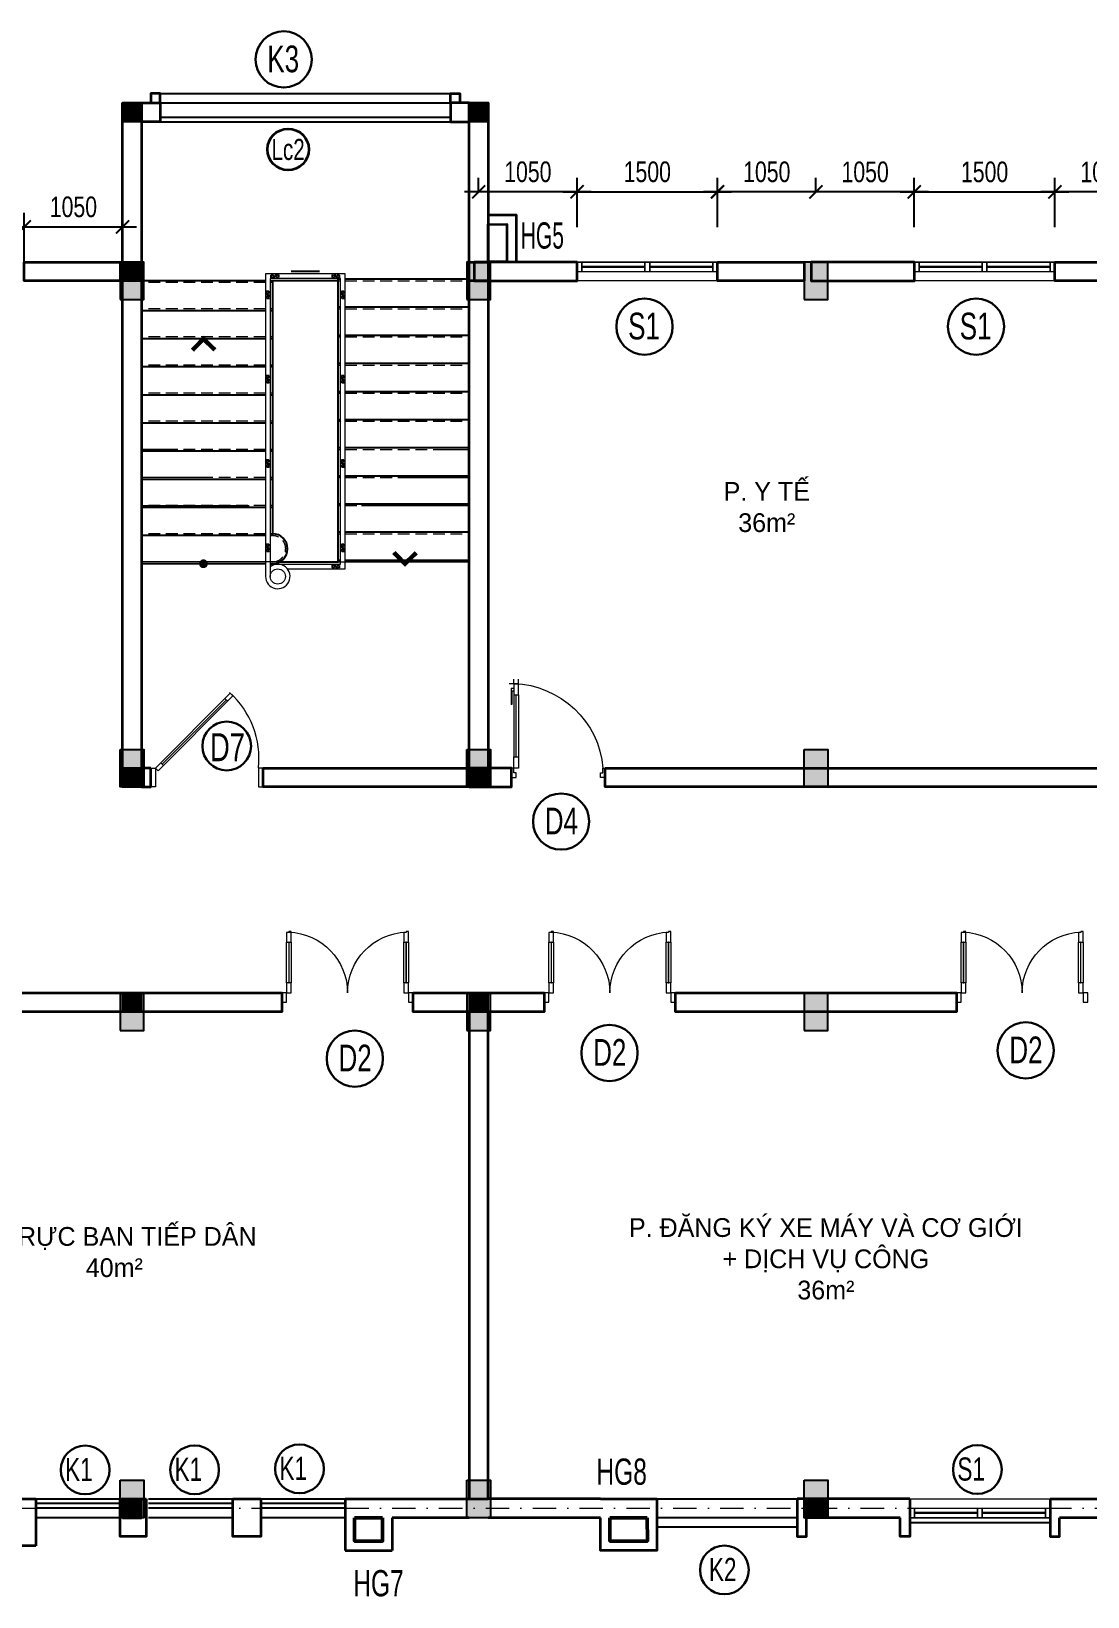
# Model space of a CAD drawing. Header units: millimetres. Extents: x 408599 to 453999, y -1491679 to -1474616.
# Drawn here: x 417250 to 428525, y -1491321 to -1474616 of the extents above; entities that cross this region are included whole.
import ezdxf
from ezdxf.enums import TextEntityAlignment as Align

# ---------------------------------------------------------------- set-up
doc = ezdxf.new("R2010")
doc.units = ezdxf.units.MM
doc.header["$MEASUREMENT"] = 0
doc.linetypes.add('DASHDOT', pattern=[1, 0.5, -0.25, 0, -0.25])
doc.linetypes.add('HIDDEN', pattern=[0.375, 0.25, -0.125])
for name, color, linetype, lineweight in [('32-CUA', 32, 'Continuous', 15), ('Chu thich-0.25', 21, 'Continuous', 35), ('CUA SO', 135, 'Continuous', 15), ('Hatch Nhat-0.15', 8, 'Continuous', 9), ('Hatch-0.1', 8, 'Continuous', 13), ('kata_dim', 7, 'Continuous', 15), ('N THAY 0.25', 140, 'Continuous', 25), ('NET THAY', 7, 'Continuous', 20), ('NETMANH', 3, 'Continuous', 13), ('S3', 2, 'Continuous', 25), ('S5', 1, 'Continuous', 35), ('Text-02', 7, 'Continuous', 25), ('Thiet-bi', 171, 'Continuous', 9), ('TRUC', 65, 'DASHDOT', 9), ('Tuong-0.5', 1, 'Continuous', 50)]:
    doc.layers.add(name, color=color, linetype=linetype, lineweight=lineweight)
for name, color, linetype in [('COT', 1, 'Continuous'), ('CUA-SO', 8, 'Continuous'), ('DIM', 7, 'Continuous'), ('GHICHU', 7, 'Continuous'), ('hat', 7, 'Continuous'), ('NET MO', 254, 'Continuous'), ('Net-02', 8, 'Continuous'), ('NET03', 2, 'Continuous'), ('TBI', 3, 'Continuous')]:
    doc.layers.add(name, color=color, linetype=linetype)
doc.styles.add('B', font='')
doc.styles.add('CHU KT (APTIMA)', font='', dxfattribs={"width": 0.7})
doc.styles.add('HELVE-Re', font='')
doc.styles.add('VNI-HELVE', font='', dxfattribs={"height": 200})
doc.styles.add('VNI-Helve-Condense', font='', dxfattribs={"width": 0.9, "height": 220})
doc.styles.get('B').set_extended_font_data('VNI-Helve-Condense')
doc.styles.get('CHU KT (APTIMA)').set_extended_font_data('VNI-Aptima')
doc.styles.get('HELVE-Re').set_extended_font_data('VNI-Helve')
doc.styles.get('VNI-HELVE').set_extended_font_data('VNI-Helve-Condense')
doc.styles.get('VNI-Helve-Condense').set_extended_font_data('VNI-Helve-Condense')
doc.dimstyles.new('Copy of D100', dxfattribs={"dimscale": 0, "dimtxt": 220, "dimasz": 140, "dimexe": 150, "dimexo": 0, "dimgap": 100, "dimtad": 1, "dimdec": 0, "dimzin": 0, "dimdsep": 46, "dimtxsty": 'VNI-Helve-Condense', "dimblk": 'ARCHTICK', "dimcen": 0.09, "dimdle": 150, "dimclrd": 35, "dimclre": 35, "dimclrt": 2, "dimadec": 0, "dimazin": 0, "dimtfac": 1, "dimtdec": 0, "dimtix": 1, "dimtmove": 2, "dimatfit": 3, "dimldrblk": 'ARCHTICK', "dimfxl": 1, "dimtolj": 1, "dimtzin": 0, "dimarcsym": 1})

# ---------------------------------------------------------------- blocks, each defined once
blk = doc.blocks.new('cot1-2')
at = {"layer": 'COT', "ltscale": 2}
blk.add_hatch(color=256, dxfattribs=at).paths.add_polyline_path([(-1, -1), (1, -1), (1, 1), (-1, 1)])
blk.add_lwpolyline([(-1, -1), (1, -1), (1, 1), (-1, 1)], close=True, dxfattribs=at)
at = {"layer": 'COT', "ltscale": 2, "flags": 128}
blk.add_lwpolyline([(-1, -1), (1, 1)], dxfattribs=at)
blk = doc.blocks.new('CD2C')
at = {"layer": '32-CUA'}
for points in [[(74180.79, -17409.98), (74180.29, -17409.98), (74180.29, -17408.98), (74180.79, -17408.98)], [(74194.29, -17409.98), (74193.79, -17409.98), (74193.79, -17408.98), (74194.29, -17408.98)], [(74181.28, -17411.06), (74180.79, -17411.06), (74180.79, -17409.98), (74181.28, -17409.98)], [(74180.79, -17411.06), (74180.79, -17415.4), (74181.28, -17415.4), (74181.28, -17411.06)], [(74181.06, -17415.4), (74181.01, -17415.4), (74181.01, -17411.06), (74181.06, -17411.06)], [(74193.3, -17409.98), (74193.79, -17409.98), (74193.79, -17411.06), (74193.3, -17411.06)], [(74193.79, -17415.4), (74193.79, -17411.06), (74193.3, -17411.06), (74193.3, -17415.4)], [(74193.52, -17411.06), (74193.57, -17411.06), (74193.57, -17415.4), (74193.52, -17415.4)], [(74181.28, -17416.53), (74181.03, -17416.53), (74181.03, -17416.43), (74180.79, -17416.43), (74180.79, -17415.4), (74181.28, -17415.4)], [(74193.79, -17416.53), (74193.55, -17416.53), (74193.55, -17416.43), (74193.3, -17416.43), (74193.3, -17415.4), (74193.79, -17415.4)]]:
    blk.add_lwpolyline(points, close=True, dxfattribs=at)
for centre, start, end in [((74180.79, -17409.98), 272.1491, 0), ((74193.79, -17409.98), 180, 267.8509)]:
    blk.add_arc(centre, 6.5, start, end, dxfattribs=at)
blk = doc.blocks.new('C1000')
at = {"layer": '32-CUA', "lineweight": 0}
for p, q in [((74112.4, -17359.21), (74111.9, -17359.21)), ((74112.12, -17359.72), (74112.12, -17361.41)), ((74112.4, -17359.72), (74112.12, -17359.72)), ((74112.4, -17359.21), (74112.4, -17358.71)), ((74112.4, -17359.21), (74112.4, -17360.41)), ((74112.9, -17359.21), (74112.4, -17359.21)), ((74112.4, -17359.72), (74112.4, -17360)), ((74112.9, -17359.21), (74112.9, -17358.71)), ((74112.9, -17360.41), (74112.9, -17359.21)), ((74112.18, -17361.41), (74112.12, -17361.41)), ((74112.18, -17360), (74112.18, -17361.41)), ((74112.4, -17360), (74112.18, -17360)), ((74112.4, -17360.18), (74112.4, -17367.01)), ((74112.4, -17360.41), (74112.9, -17360.41)), ((74112.65, -17367.01), (74112.65, -17360.41)), ((74112.9, -17360.41), (74112.9, -17367.01)), ((74112.4, -17368.21), (74112.4, -17367.01)), ((74112.4, -17367.01), (74112.9, -17367.01)), ((74112.9, -17367.01), (74112.9, -17368.21)), ((74112.15, -17368.21), (74112.15, -17369.21)), ((74112.4, -17368.21), (74112.15, -17368.21)), ((74112.15, -17369.21), (74112.65, -17369.21)), ((74112.4, -17368.71), (74112.4, -17368.21)), ((74112.9, -17368.21), (74112.4, -17368.21)), ((74112.65, -17368.71), (74112.4, -17368.71)), ((74112.65, -17369.21), (74112.65, -17368.71)), ((74121.65, -17368.71), (74121.9, -17368.71)), ((74121.65, -17369.21), (74121.65, -17368.71)), ((74122.15, -17369.21), (74121.65, -17369.21)), ((74121.9, -17368.21), (74122.15, -17368.21)), ((74121.9, -17368.71), (74121.9, -17368.21)), ((74122.15, -17368.21), (74122.15, -17369.21))]:
    blk.add_line(p, q, dxfattribs=at)
at = {"layer": '32-CUA', "lineweight": 0, "extrusion": (0, 0, -1)}
blk.add_ellipse((74113.02, -17368.07), major_axis=(-6.72, 6.36), ratio=0.918583, start_param=0.785398, end_param=2.356194, dxfattribs=at)
blk = doc.blocks.new('KH-CUA')
at = {"layer": 'Chu thich-0.25'}
blk.add_circle((0, 0), 275, dxfattribs=at)
at = {"color": 7, "style": 'CHU KT (APTIMA)'}
blk.add_attdef('D2', text='', height=230, dxfattribs=at).set_placement((0, 0), align=Align.MIDDLE_CENTER)
blk = doc.blocks.new('_ArchTick')
at = {"color": 0, "linetype": 'ByBlock', "const_width": 0.15}
blk.add_lwpolyline([(-0.5, -0.5), (0.5, 0.5)], dxfattribs=at)
blk = doc.blocks.new('*D29')
at = {"layer": 'DEFPOINTS', "color": 0, "ltscale": 200, "transparency": 16777216}
for p in [(424575, -1476329), (423075, -1476707), (424575, -1476707)]:
    blk.add_point(p, dxfattribs=at)
at = {"layer": 'kata_dim', "color": 35, "lineweight": -2, "ltscale": 200, "transparency": 16777216}
for p, q in [((423075, -1476707), (423075, -1476179)), ((424575, -1476707), (424575, -1476179)), ((422925, -1476329), (424725, -1476329))]:
    blk.add_line(p, q, dxfattribs=at)
at = {"layer": 'kata_dim', "color": 35, "lineweight": -2, "ltscale": 200, "transparency": 16777216, "xscale": 140, "yscale": 140, "zscale": 140, "rotation": 180}
blk.add_blockref('_ArchTick', (423075, -1476329), dxfattribs=at)
at = {"layer": 'kata_dim', "color": 35, "lineweight": -2, "ltscale": 200, "transparency": 16777216, "xscale": 140, "yscale": 140, "zscale": 140}
blk.add_blockref('_ArchTick', (424575, -1476329), dxfattribs=at)
at = {"layer": 'kata_dim', "color": 2, "ltscale": 200, "transparency": 16777216, "insert": (423825, -1476117), "char_height": 220, "attachment_point": 5, "style": 'VNI-Helve-Condense'}
blk.add_mtext('\\A1;1500', dxfattribs=at)
blk = doc.blocks.new('*D30')
at = {"layer": 'DEFPOINTS', "color": 0, "transparency": 16777216}
for p in [(424575, -1476329), (424575, -1476708), (425625, -1476708)]:
    blk.add_point(p, dxfattribs=at)
at = {"layer": 'GHICHU', "color": 35, "lineweight": -2, "transparency": 16777216}
for p, q in [((424575, -1476336), (424575, -1476179)), ((425625, -1476336), (425625, -1476179)), ((425775, -1476329), (424425, -1476329))]:
    blk.add_line(p, q, dxfattribs=at)
at = {"layer": 'GHICHU', "color": 35, "lineweight": -2, "transparency": 16777216, "xscale": 140, "yscale": 140, "zscale": 140, "rotation": 180}
blk.add_blockref('_ArchTick', (424575, -1476329), dxfattribs=at)
at = {"layer": 'GHICHU', "color": 35, "lineweight": -2, "transparency": 16777216, "xscale": 140, "yscale": 140, "zscale": 140}
blk.add_blockref('_ArchTick', (425625, -1476329), dxfattribs=at)
at = {"layer": 'GHICHU', "color": 2, "transparency": 16777216, "insert": (425100, -1476117), "char_height": 220, "attachment_point": 5, "style": 'VNI-Helve-Condense'}
blk.add_mtext('\\A1;1050', dxfattribs=at)
blk = doc.blocks.new('*D31')
at = {"layer": 'DEFPOINTS', "color": 0, "transparency": 16777216}
for p in [(422025, -1476329), (422025, -1476707), (423075, -1476707)]:
    blk.add_point(p, dxfattribs=at)
at = {"layer": 'GHICHU', "color": 35, "lineweight": -2, "transparency": 16777216}
for p, q in [((422025, -1476336), (422025, -1476179)), ((423075, -1476336), (423075, -1476179)), ((423225, -1476329), (421875, -1476329))]:
    blk.add_line(p, q, dxfattribs=at)
at = {"layer": 'GHICHU', "color": 35, "lineweight": -2, "transparency": 16777216, "xscale": 140, "yscale": 140, "zscale": 140, "rotation": 180}
blk.add_blockref('_ArchTick', (422025, -1476329), dxfattribs=at)
at = {"layer": 'GHICHU', "color": 35, "lineweight": -2, "transparency": 16777216, "xscale": 140, "yscale": 140, "zscale": 140}
blk.add_blockref('_ArchTick', (423075, -1476329), dxfattribs=at)
at = {"layer": 'GHICHU', "color": 2, "transparency": 16777216, "insert": (422550, -1476117), "char_height": 220, "attachment_point": 5, "style": 'VNI-Helve-Condense'}
blk.add_mtext('\\A1;1050', dxfattribs=at)
blk = doc.blocks.new('*D32')
at = {"layer": 'DEFPOINTS', "color": 0, "ltscale": 200, "transparency": 16777216}
for p in [(428175, -1476330), (426675, -1476708), (428175, -1476708)]:
    blk.add_point(p, dxfattribs=at)
at = {"layer": 'kata_dim', "color": 35, "lineweight": -2, "ltscale": 200, "transparency": 16777216}
for p, q in [((426675, -1476708), (426675, -1476180)), ((428175, -1476708), (428175, -1476180)), ((426525, -1476330), (428325, -1476330))]:
    blk.add_line(p, q, dxfattribs=at)
at = {"layer": 'kata_dim', "color": 35, "lineweight": -2, "ltscale": 200, "transparency": 16777216, "xscale": 140, "yscale": 140, "zscale": 140, "rotation": 180}
blk.add_blockref('_ArchTick', (426675, -1476330), dxfattribs=at)
at = {"layer": 'kata_dim', "color": 35, "lineweight": -2, "ltscale": 200, "transparency": 16777216, "xscale": 140, "yscale": 140, "zscale": 140}
blk.add_blockref('_ArchTick', (428175, -1476330), dxfattribs=at)
at = {"layer": 'kata_dim', "color": 2, "ltscale": 200, "transparency": 16777216, "insert": (427425, -1476118), "char_height": 220, "attachment_point": 5, "style": 'VNI-Helve-Condense'}
blk.add_mtext('\\A1;1500', dxfattribs=at)
blk = doc.blocks.new('*D33')
at = {"layer": 'DEFPOINTS', "color": 0, "transparency": 16777216}
for p in [(428175, -1476330), (428175, -1476709), (429225, -1476709)]:
    blk.add_point(p, dxfattribs=at)
at = {"layer": 'GHICHU', "color": 35, "lineweight": -2, "transparency": 16777216}
for p, q in [((428175, -1476337), (428175, -1476180)), ((429225, -1476337), (429225, -1476180)), ((429375, -1476330), (428025, -1476330))]:
    blk.add_line(p, q, dxfattribs=at)
at = {"layer": 'GHICHU', "color": 35, "lineweight": -2, "transparency": 16777216, "xscale": 140, "yscale": 140, "zscale": 140, "rotation": 180}
blk.add_blockref('_ArchTick', (428175, -1476330), dxfattribs=at)
at = {"layer": 'GHICHU', "color": 35, "lineweight": -2, "transparency": 16777216, "xscale": 140, "yscale": 140, "zscale": 140}
blk.add_blockref('_ArchTick', (429225, -1476330), dxfattribs=at)
at = {"layer": 'GHICHU', "color": 2, "transparency": 16777216, "insert": (428700, -1476118), "char_height": 220, "attachment_point": 5, "style": 'VNI-Helve-Condense'}
blk.add_mtext('\\A1;1050', dxfattribs=at)
blk = doc.blocks.new('*D34')
at = {"layer": 'DEFPOINTS', "color": 0, "transparency": 16777216}
for p in [(425625, -1476330), (425625, -1476708), (426675, -1476708)]:
    blk.add_point(p, dxfattribs=at)
at = {"layer": 'GHICHU', "color": 35, "lineweight": -2, "transparency": 16777216}
for p, q in [((425625, -1476337), (425625, -1476180)), ((426675, -1476337), (426675, -1476180)), ((426825, -1476330), (425475, -1476330))]:
    blk.add_line(p, q, dxfattribs=at)
at = {"layer": 'GHICHU', "color": 35, "lineweight": -2, "transparency": 16777216, "xscale": 140, "yscale": 140, "zscale": 140, "rotation": 180}
blk.add_blockref('_ArchTick', (425625, -1476330), dxfattribs=at)
at = {"layer": 'GHICHU', "color": 35, "lineweight": -2, "transparency": 16777216, "xscale": 140, "yscale": 140, "zscale": 140}
blk.add_blockref('_ArchTick', (426675, -1476330), dxfattribs=at)
at = {"layer": 'GHICHU', "color": 2, "transparency": 16777216, "insert": (426150, -1476118), "char_height": 220, "attachment_point": 5, "style": 'VNI-Helve-Condense'}
blk.add_mtext('\\A1;1050', dxfattribs=at)
blk = doc.blocks.new('cot')
at = {"layer": 'COT', "linetype": 'ByBlock'}
h = blk.add_hatch(color=256, dxfattribs=at)
h.dxf.hatch_style = 1
h.paths.add_polyline_path([(1677596, -854405), (1677396, -854405), (1677396, -854605), (1677596, -854605)])
blk.add_lwpolyline([(1677396, -854405), (1677596, -854405), (1677596, -854605), (1677396, -854605)], close=True, dxfattribs=at)
blk = doc.blocks.new('d3333')
for points in [[(323383, -1485547), (324182, -1484748), (324210, -1484777), (323411, -1485575)], [(323383, -1485747), (323333, -1485747), (323333, -1485547), (323383, -1485547)], [(324483, -1485747), (324533, -1485747), (324533, -1485547), (324483, -1485547)]]:
    blk.add_lwpolyline(points, close=True)
at = {"color": 8}
blk.add_lwpolyline([(324140, -1484818), (323454, -1485504)], dxfattribs=at)
for points in [[(324154, -1484833), (324125, -1484804)], [(323468, -1485518), (323440, -1485490)]]:
    blk.add_lwpolyline(points)
blk.add_arc((323544, -1485443), 944, 353.7215, 48.1059)
blk = doc.blocks.new('*D22')
at = {"layer": 'DEFPOINTS', "color": 0, "ltscale": 200, "transparency": 16777216}
for p in [(417175, -1476704), (415675, -1477081), (417175, -1477081)]:
    blk.add_point(p, dxfattribs=at)
at = {"layer": 'kata_dim', "color": 35, "lineweight": -2, "ltscale": 200, "transparency": 16777216}
for p, q in [((415675, -1477081), (415675, -1476554)), ((417175, -1477081), (417175, -1476554)), ((415525, -1476704), (417325, -1476704))]:
    blk.add_line(p, q, dxfattribs=at)
at = {"layer": 'kata_dim', "color": 35, "lineweight": -2, "ltscale": 200, "transparency": 16777216, "xscale": 140, "yscale": 140, "zscale": 140, "rotation": 180}
blk.add_blockref('_ArchTick', (415675, -1476704), dxfattribs=at)
at = {"layer": 'kata_dim', "color": 35, "lineweight": -2, "ltscale": 200, "transparency": 16777216, "xscale": 140, "yscale": 140, "zscale": 140}
blk.add_blockref('_ArchTick', (417175, -1476704), dxfattribs=at)
at = {"layer": 'kata_dim', "color": 2, "ltscale": 200, "transparency": 16777216, "insert": (416425, -1476491), "char_height": 220, "attachment_point": 5, "style": 'VNI-Helve-Condense'}
blk.add_mtext('\\A1;1500', dxfattribs=at)
blk = doc.blocks.new('*D23')
at = {"layer": 'DEFPOINTS', "color": 0, "ltscale": 200, "transparency": 16777216}
for p in [(418225, -1476704), (417175, -1477079), (418225, -1477079)]:
    blk.add_point(p, dxfattribs=at)
at = {"layer": 'kata_dim', "color": 35, "lineweight": -2, "ltscale": 200, "transparency": 16777216}
for p, q in [((417175, -1477079), (417175, -1476554)), ((418225, -1477079), (418225, -1476554)), ((417025, -1476704), (418375, -1476704))]:
    blk.add_line(p, q, dxfattribs=at)
at = {"layer": 'kata_dim', "color": 35, "lineweight": -2, "ltscale": 200, "transparency": 16777216, "xscale": 140, "yscale": 140, "zscale": 140, "rotation": 180}
blk.add_blockref('_ArchTick', (417175, -1476704), dxfattribs=at)
at = {"layer": 'kata_dim', "color": 35, "lineweight": -2, "ltscale": 200, "transparency": 16777216, "xscale": 140, "yscale": 140, "zscale": 140}
blk.add_blockref('_ArchTick', (418225, -1476704), dxfattribs=at)
at = {"layer": 'kata_dim', "color": 2, "ltscale": 200, "transparency": 16777216, "insert": (417700, -1476491), "char_height": 220, "attachment_point": 5, "style": 'VNI-Helve-Condense'}
blk.add_mtext('\\A1;1050', dxfattribs=at)
blk = doc.blocks.new('s1')
at = {"layer": 'CUA SO', "color": 30}
for p, q in [((429800, -1489688), (429125, -1489688)), ((429800, -1489698), (429125, -1489698)), ((430525, -1489688), (429850, -1489688)), ((430525, -1489698), (429850, -1489698))]:
    blk.add_line(p, q, dxfattribs=at)
at = {"layer": 'CUA SO', "color": 55}
for points in [[(429125, -1489743), (429075, -1489743), (429075, -1489643), (429125, -1489643)], [(430575, -1489643), (429075, -1489643), (429075, -1489843), (430575, -1489843)], [(429850, -1489743), (429800, -1489743), (429800, -1489643), (429850, -1489643)], [(430575, -1489743), (430525, -1489743), (430525, -1489643), (430575, -1489643)]]:
    blk.add_lwpolyline(points, close=True, dxfattribs=at)
at = {"layer": 'CUA SO', "color": 30}
for points in [[(429125, -1489643), (429800, -1489643), (429800, -1489743), (429125, -1489743)], [(429850, -1489643), (430525, -1489643), (430525, -1489743), (429850, -1489743)]]:
    blk.add_lwpolyline(points, close=True, dxfattribs=at)

msp = doc.modelspace()

# ---------------------------------------------------------------- hatches: boundary and pattern name
at = {"layer": 'hat', "ltscale": 200}
h = msp.add_hatch(color=256, dxfattribs=at)
h.dxf.hatch_style = 1
h.paths.add_polyline_path([(418425.4, -1490479.4), (418225.4, -1490479.4), (418225.4, -1490279.4), (418425.4, -1490279.4)])
h = msp.add_hatch(color=6, dxfattribs=at)
h.dxf.hatch_style = 1
h.paths.add_polyline_path([(425725.4, -1490278.3), (425525.4, -1490278.3), (425525.4, -1490478.3), (425725.4, -1490478.3)])
at = {"layer": 'Hatch Nhat-0.15'}
h = msp.add_hatch(color=256, dxfattribs=at)
h.dxf.hatch_style = 1
h.paths.add_polyline_path([(418300.4, -1477478.4), (418200.4, -1477478.4), (418200.4, -1477178.5), (418300.4, -1477178.5)])
h.paths.add_polyline_path([(418450.4, -1477478.4), (418300.4, -1477478.4), (418300.4, -1477178.5), (418450.4, -1477178.5)])
h.paths.add_polyline_path([(418450.4, -1477178.5), (418300.4, -1477178.5), (418300.4, -1477078.4), (418450.4, -1477078.4)])
h.paths.add_polyline_path([(418300.4, -1477178.5), (418200.4, -1477178.5), (418200.4, -1477078.4), (418300.4, -1477078.4)])
h = msp.add_hatch(color=256, dxfattribs=at)
h.dxf.hatch_style = 1
h.paths.add_polyline_path([(422000.4, -1477478.4), (421900.4, -1477478.4), (421900.4, -1477178.5), (422000.4, -1477178.5)])
h.paths.add_polyline_path([(422150.4, -1477478.4), (422000.4, -1477478.4), (422000.4, -1477178.5), (422150.4, -1477178.5)])
h.paths.add_polyline_path([(422150.4, -1477178.5), (422000.4, -1477178.5), (422000.4, -1477078.4), (422150.4, -1477078.4)])
h.paths.add_polyline_path([(422000.4, -1477178.5), (421900.4, -1477178.5), (421900.4, -1477078.4), (422000.4, -1477078.4)])
h = msp.add_hatch(color=256, dxfattribs=at)
h.dxf.hatch_style = 1
h.paths.add_polyline_path([(425600.4, -1477478.4), (425500.4, -1477478.4), (425500.4, -1477178.5), (425600.4, -1477178.5)])
h.paths.add_polyline_path([(425750.4, -1477478.4), (425600.4, -1477478.4), (425600.4, -1477178.5), (425750.4, -1477178.5)])
h.paths.add_polyline_path([(425750.4, -1477178.5), (425600.4, -1477178.5), (425600.4, -1477078.4), (425750.4, -1477078.4)])
h.paths.add_polyline_path([(425600.4, -1477178.5), (425500.4, -1477178.5), (425500.4, -1477078.4), (425600.4, -1477078.4)])
h = msp.add_hatch(color=256, dxfattribs=at)
h.dxf.hatch_style = 1
h.paths.add_polyline_path([(418300.4, -1482279.5), (418200.4, -1482279.5), (418200.4, -1482579.4), (418300.4, -1482579.4)])
h.paths.add_polyline_path([(418450.4, -1482279.5), (418300.4, -1482279.5), (418300.4, -1482579.4), (418450.4, -1482579.4)])
h.paths.add_polyline_path([(418450.4, -1482579.4), (418300.4, -1482579.4), (418300.4, -1482679.5), (418450.4, -1482679.5)])
h.paths.add_polyline_path([(418300.4, -1482579.4), (418200.4, -1482579.4), (418200.4, -1482679.5), (418300.4, -1482679.5)])
h = msp.add_hatch(color=256, dxfattribs=at)
h.dxf.hatch_style = 1
h.paths.add_polyline_path([(422000.4, -1482279.5), (421900.4, -1482279.5), (421900.4, -1482579.4), (422000.4, -1482579.4)])
h.paths.add_polyline_path([(422150.4, -1482279.5), (422000.4, -1482279.5), (422000.4, -1482579.4), (422150.4, -1482579.4)])
h.paths.add_polyline_path([(422150.4, -1482579.4), (422000.4, -1482579.4), (422000.4, -1482679.5), (422150.4, -1482679.5)])
h.paths.add_polyline_path([(422000.4, -1482579.4), (421900.4, -1482579.4), (421900.4, -1482679.5), (422000.4, -1482679.5)])
h = msp.add_hatch(color=256, dxfattribs=at)
h.dxf.hatch_style = 1
h.paths.add_polyline_path([(425600.4, -1482279.5), (425500.4, -1482279.5), (425500.4, -1482579.4), (425600.4, -1482579.4)])
h.paths.add_polyline_path([(425750.4, -1482279.5), (425600.4, -1482279.5), (425600.4, -1482579.4), (425750.4, -1482579.4)])
h.paths.add_polyline_path([(425750.4, -1482579.4), (425600.4, -1482579.4), (425600.4, -1482679.5), (425750.4, -1482679.5)])
h.paths.add_polyline_path([(425600.4, -1482579.4), (425500.4, -1482579.4), (425500.4, -1482679.5), (425600.4, -1482679.5)])
h = msp.add_hatch(color=256, dxfattribs=at)
h.dxf.hatch_style = 1
h.paths.add_polyline_path([(418300.4, -1485278.4), (418200.4, -1485278.4), (418200.4, -1484978.5), (418300.4, -1484978.5)])
h.paths.add_polyline_path([(418450.4, -1485278.4), (418300.4, -1485278.4), (418300.4, -1484978.5), (418450.4, -1484978.5)])
h.paths.add_polyline_path([(418450.4, -1484978.5), (418300.4, -1484978.5), (418300.4, -1484878.4), (418450.4, -1484878.4)])
h.paths.add_polyline_path([(418300.4, -1484978.5), (418200.4, -1484978.5), (418200.4, -1484878.4), (418300.4, -1484878.4)])
h = msp.add_hatch(color=256, dxfattribs=at)
h.dxf.hatch_style = 1
h.paths.add_polyline_path([(422000.4, -1485278.4), (421900.4, -1485278.4), (421900.4, -1484978.5), (422000.4, -1484978.5)])
h.paths.add_polyline_path([(422150.4, -1485278.4), (422000.4, -1485278.4), (422000.4, -1484978.5), (422150.4, -1484978.5)])
h.paths.add_polyline_path([(422150.4, -1484978.5), (422000.4, -1484978.5), (422000.4, -1484878.4), (422150.4, -1484878.4)])
h.paths.add_polyline_path([(422000.4, -1484978.5), (421900.4, -1484978.5), (421900.4, -1484878.4), (422000.4, -1484878.4)])
h = msp.add_hatch(color=256, dxfattribs=at)
h.dxf.hatch_style = 1
h.paths.add_polyline_path([(425600.4, -1485278.4), (425500.4, -1485278.4), (425500.4, -1484978.5), (425600.4, -1484978.5)])
h.paths.add_polyline_path([(425750.4, -1485278.4), (425600.4, -1485278.4), (425600.4, -1484978.5), (425750.4, -1484978.5)])
h.paths.add_polyline_path([(425750.4, -1484978.5), (425600.4, -1484978.5), (425600.4, -1484878.4), (425750.4, -1484878.4)])
h.paths.add_polyline_path([(425600.4, -1484978.5), (425500.4, -1484978.5), (425500.4, -1484878.4), (425600.4, -1484878.4)])
h = msp.add_hatch(color=256, dxfattribs=at)
h.dxf.hatch_style = 1
h.paths.add_polyline_path([(418300.4, -1490079.4), (418200.4, -1490079.4), (418200.4, -1490379.2), (418300.4, -1490379.2)])
h.paths.add_polyline_path([(418450.4, -1490079.4), (418300.4, -1490079.4), (418300.4, -1490379.2), (418450.4, -1490379.2)])
h.paths.add_polyline_path([(418450.4, -1490379.2), (418300.4, -1490379.2), (418300.4, -1490479.4), (418450.4, -1490479.4)])
h.paths.add_polyline_path([(418300.4, -1490379.2), (418200.4, -1490379.2), (418200.4, -1490479.4), (418300.4, -1490479.4)])
h = msp.add_hatch(color=256, dxfattribs=at)
h.dxf.hatch_style = 1
h.paths.add_polyline_path([(422000.4, -1490079.4), (421900.4, -1490079.4), (421900.4, -1490379.2), (422000.4, -1490379.2)])
h.paths.add_polyline_path([(422150.4, -1490079.4), (422000.4, -1490079.4), (422000.4, -1490379.2), (422150.4, -1490379.2)])
h.paths.add_polyline_path([(422150.4, -1490379.2), (422000.4, -1490379.2), (422000.4, -1490479.4), (422150.4, -1490479.4)])
h.paths.add_polyline_path([(422000.4, -1490379.2), (421900.4, -1490379.2), (421900.4, -1490479.4), (422000.4, -1490479.4)])
h = msp.add_hatch(color=256, dxfattribs=at)
h.dxf.hatch_style = 1
h.paths.add_polyline_path([(425600.4, -1490079.4), (425500.4, -1490079.4), (425500.4, -1490379.2), (425600.4, -1490379.2)])
h.paths.add_polyline_path([(425750.4, -1490079.4), (425600.4, -1490079.4), (425600.4, -1490379.2), (425750.4, -1490379.2)])
h.paths.add_polyline_path([(425750.4, -1490379.2), (425600.4, -1490379.2), (425600.4, -1490479.4), (425750.4, -1490479.4)])
h.paths.add_polyline_path([(425600.4, -1490379.2), (425500.4, -1490379.2), (425500.4, -1490479.4), (425600.4, -1490479.4)])

# ---------------------------------------------------------------- linework, layer by layer
at = {"layer": 'Chu thich-0.25'}
for points in [[(419088.3, -1477898.5, 0, 0, 0), (419088.3, -1476998.5, 0, 0, 0), (421237.9, -1476998.5, 0, 0, 0), (421237.9, -1480298.5, 46.9, 46.9, 0), (421359.3, -1480180.3, 46.9, 46.9, 0), (421237.9, -1480298.5, 46.9, 46.9, 0), (421119.9, -1480178.2, 0, 0, 0)], [(419087.8, -1480295.5, 0, 0, 0), (419088.3, -1477898.5, 46.9, 46.9, 0), (419209.7, -1478016.7, 46.9, 46.9, 0), (419088.3, -1477898.5, 46.9, 46.9, 0), (418970.3, -1478018.8, 0, 0, 0)]]:
    msp.add_lwpolyline(points, format="xyseb", dxfattribs=at)
at = {"layer": 'CUA SO', "color": 30}
for p, q in [((423125.4, -1477123.5), (423800.4, -1477123.5)), ((423125.4, -1477133.5), (423800.4, -1477133.5)), ((423850.4, -1477123.5), (424525.4, -1477123.5)), ((423850.4, -1477133.5), (424525.4, -1477133.5)), ((426725.4, -1477124.4), (427400.4, -1477124.4)), ((426725.4, -1477134.4), (427400.4, -1477134.4)), ((427450.4, -1477124.4), (428125.4, -1477124.4)), ((427450.4, -1477134.4), (428125.4, -1477134.4))]:
    msp.add_line(p, q, dxfattribs=at)
at = {"layer": 'CUA SO', "color": 55}
for points in [[(423075.4, -1477178.5), (423125.4, -1477178.5), (423125.4, -1477078.5), (423075.4, -1477078.5)], [(423075.4, -1477078.5), (424575.4, -1477078.5), (424575.4, -1477278.5), (423075.4, -1477278.5)], [(423800.4, -1477178.5), (423850.4, -1477178.5), (423850.4, -1477078.5), (423800.4, -1477078.5)], [(424525.4, -1477178.5), (424575.4, -1477178.5), (424575.4, -1477078.5), (424525.4, -1477078.5)], [(426675.4, -1477179.4), (426725.4, -1477179.4), (426725.4, -1477079.4), (426675.4, -1477079.4)], [(426675.4, -1477079.4), (428175.4, -1477079.4), (428175.4, -1477279.4), (426675.4, -1477279.4)], [(427400.4, -1477179.4), (427450.4, -1477179.4), (427450.4, -1477079.4), (427400.4, -1477079.4)], [(428125.4, -1477179.4), (428175.4, -1477179.4), (428175.4, -1477079.4), (428125.4, -1477079.4)]]:
    msp.add_lwpolyline(points, close=True, dxfattribs=at)
at = {"layer": 'CUA SO', "color": 30}
for points in [[(423800.4, -1477078.5), (423125.4, -1477078.5), (423125.4, -1477178.5), (423800.4, -1477178.5)], [(424525.4, -1477078.5), (423850.4, -1477078.5), (423850.4, -1477178.5), (424525.4, -1477178.5)], [(427400.4, -1477079.4), (426725.4, -1477079.4), (426725.4, -1477179.4), (427400.4, -1477179.4)], [(428125.4, -1477079.4), (427450.4, -1477079.4), (427450.4, -1477179.4), (428125.4, -1477179.4)]]:
    msp.add_lwpolyline(points, close=True, dxfattribs=at)
at = {"layer": 'CUA-SO', "linetype": 'ByBlock'}
msp.add_line((420325.4, -1477179.4), (420025.4, -1477179.4), dxfattribs=at)
at = {"layer": 'DIM', "const_width": 46.9, "flags": 128}
msp.add_lwpolyline([(419064.4, -1480298.5, 1), (419111.3, -1480298.5, 1)], format="xyb", close=True, dxfattribs=at)
at = {"layer": 'Hatch Nhat-0.15', "linetype": 'HIDDEN', "ltscale": 500}
for p, q in [((419750.4, -1477298.5), (418425.4, -1477298.5)), ((419825.4, -1477298.5), (419800.4, -1477298.5)), ((420525.4, -1477278.5), (420550.4, -1477278.5)), ((420600.4, -1477278.5), (421925.4, -1477278.5)), ((419750.4, -1477578.5), (418425.4, -1477578.5)), ((419825.4, -1477578.5), (419800.4, -1477578.5)), ((420525.4, -1477578.5), (420550.4, -1477578.5)), ((420600.4, -1477578.5), (421925.4, -1477578.5)), ((419750.4, -1477878.5), (418425.4, -1477878.5)), ((419825.4, -1477878.5), (419800.4, -1477878.5)), ((420525.4, -1477878.5), (420550.4, -1477878.5)), ((420600.4, -1477878.5), (421925.4, -1477878.5)), ((419750.4, -1478178.5), (418425.4, -1478178.5)), ((419825.4, -1478178.5), (419800.4, -1478178.5)), ((420525.4, -1478178.5), (420550.4, -1478178.5)), ((420600.4, -1478178.5), (421925.4, -1478178.5)), ((419750.4, -1478478.5), (418425.4, -1478478.5)), ((419825.4, -1478478.5), (419800.4, -1478478.5)), ((420525.4, -1478478.5), (420550.4, -1478478.5)), ((420600.4, -1478478.5), (421925.4, -1478478.5)), ((419750.4, -1478778.5), (418425.4, -1478778.5)), ((419825.4, -1478778.5), (419800.4, -1478778.5)), ((420525.4, -1478778.5), (420550.4, -1478778.5)), ((420600.4, -1478778.5), (421925.4, -1478778.5)), ((419750.4, -1479078.5), (418425.4, -1479078.5)), ((419825.4, -1479078.5), (419800.4, -1479078.5)), ((420525.4, -1479078.5), (420550.4, -1479078.5)), ((420600.4, -1479078.5), (421925.4, -1479078.5)), ((419750.4, -1479378.5), (418425.4, -1479378.5)), ((419825.4, -1479378.5), (419800.4, -1479378.5)), ((420525.4, -1479378.5), (420550.4, -1479378.5)), ((420600.4, -1479378.5), (421925.4, -1479378.5)), ((419750.4, -1479678.5), (418425.4, -1479678.5)), ((419825.4, -1479678.5), (419800.4, -1479678.5)), ((420525.4, -1479678.5), (420550.4, -1479678.5)), ((420600.4, -1479678.5), (421925.4, -1479678.5)), ((419750.4, -1479978.5), (418425.4, -1479978.5)), ((419825.4, -1479978.5), (419800.4, -1479978.5)), ((420525.4, -1479978.5), (420550.4, -1479978.5)), ((420600.4, -1479978.5), (421925.4, -1479978.5)), ((419750.4, -1480278.5), (418425.4, -1480278.5)), ((419825.4, -1480278.5), (419800.4, -1480278.5)), ((420525.4, -1480278.5), (420550.4, -1480278.5)), ((420600.4, -1480278.5), (421925.4, -1480278.5))]:
    msp.add_line(p, q, dxfattribs=at)
msp.add_arc((419825.4, -1480138.5), 140, 270, 90, dxfattribs=at)
at = {"layer": 'Hatch-0.1', "linetype": 'Continuous'}
for p, q in [((419890.4, -1477243.5, 1.5), (419810.4, -1477213.5, 1.5)), ((419890.4, -1477213.5), (419810.4, -1477243.5)), ((420460.4, -1477243.5, 1.5), (420540.4, -1477213.5, 1.5)), ((420460.4, -1477213.5), (420540.4, -1477243.5)), ((419760.4, -1477468.5), (419790.4, -1477388.5)), ((419790.4, -1477468.5, -1.5), (419760.4, -1477388.5, -1.5)), ((420560.4, -1477468.5), (420590.4, -1477388.5)), ((420590.4, -1477468.5, -1.5), (420560.4, -1477388.5, -1.5)), ((419760.4, -1478368.5), (419790.4, -1478288.5)), ((419790.4, -1478368.5, -1.5), (419760.4, -1478288.5, -1.5)), ((420560.4, -1478368.5), (420590.4, -1478288.5)), ((420590.4, -1478368.5, -1.5), (420560.4, -1478288.5, -1.5)), ((419760.4, -1479268.5), (419790.4, -1479188.5)), ((419790.4, -1479268.5, -1.5), (419760.4, -1479188.5, -1.5)), ((420560.4, -1479268.5), (420590.4, -1479188.5)), ((420590.4, -1479268.5, -1.5), (420560.4, -1479188.5, -1.5)), ((419760.4, -1480168.5), (419790.4, -1480088.5)), ((419790.4, -1480168.5, -1.5), (419760.4, -1480088.5, -1.5)), ((420560.4, -1480168.5), (420590.4, -1480088.5)), ((420590.4, -1480168.5, -1.5), (420560.4, -1480088.5, -1.5)), ((420460.4, -1480343.5, 1.5), (420540.4, -1480313.5, 1.5)), ((420460.4, -1480313.5), (420540.4, -1480343.5))]:
    msp.add_line(p, q, dxfattribs=at)
at = {"layer": 'N THAY 0.25', "linetype": 'Continuous'}
for p, q in [((419750.4, -1477278.5), (418425.4, -1477278.5)), ((419825.4, -1477278.5), (419800.4, -1477278.5)), ((420525.4, -1477258.5), (420550.4, -1477258.5)), ((420525.4, -1477278.5), (420525.4, -1477258.5)), ((420600.4, -1477258.5), (421925.4, -1477258.5)), ((419750.4, -1477598.5), (418425.4, -1477598.5)), ((419825.4, -1477598.5), (419800.4, -1477598.5)), ((420525.4, -1477558.5), (420550.4, -1477558.5)), ((420600.4, -1477558.5), (421925.4, -1477558.5)), ((420525.4, -1477858.5), (420550.4, -1477858.5)), ((420600.4, -1477858.5), (421925.4, -1477858.5)), ((419750.4, -1477898.5), (418425.4, -1477898.5)), ((419825.4, -1477898.5), (419800.4, -1477898.5)), ((419750.4, -1478198.5), (418425.4, -1478198.5)), ((419825.4, -1478198.5), (419800.4, -1478198.5)), ((420525.4, -1478158.5), (420550.4, -1478158.5)), ((420600.4, -1478158.5), (421925.4, -1478158.5)), ((419750.4, -1478498.5), (418425.4, -1478498.5)), ((419825.4, -1478498.5), (419800.4, -1478498.5)), ((420525.4, -1478458.5), (420550.4, -1478458.5)), ((420600.4, -1478458.5), (421925.4, -1478458.5)), ((419750.4, -1478798.5), (418425.4, -1478798.5)), ((419825.4, -1478798.5), (419800.4, -1478798.5)), ((420525.4, -1478758.5), (420550.4, -1478758.5)), ((420600.4, -1478758.5), (421925.4, -1478758.5)), ((420525.4, -1479058.5), (420550.4, -1479058.5)), ((420600.4, -1479058.5), (421925.4, -1479058.5)), ((419750.4, -1479098.5), (418425.4, -1479098.5)), ((419825.4, -1479098.5), (419800.4, -1479098.5)), ((420525.4, -1479358.5), (420550.4, -1479358.5)), ((420600.4, -1479358.5), (421925.4, -1479358.5)), ((419750.4, -1479398.5), (418425.4, -1479398.5)), ((419825.4, -1479398.5), (419800.4, -1479398.5)), ((419750.4, -1479698.5), (418425.4, -1479698.5)), ((419825.4, -1479698.5), (419800.4, -1479698.5)), ((420525.4, -1479658.5), (420550.4, -1479658.5)), ((420600.4, -1479658.5), (421925.4, -1479658.5)), ((419750.4, -1479998.5), (418425.4, -1479998.5)), ((419825.4, -1479998.5), (419800.4, -1479998.5)), ((420525.4, -1479958.5), (420550.4, -1479958.5)), ((420600.4, -1479958.5), (421925.4, -1479958.5)), ((419750.4, -1480298.5), (418425.4, -1480298.5)), ((419825.4, -1480298.5), (419800.4, -1480298.5)), ((420525.4, -1480258.5), (420550.4, -1480258.5)), ((420600.4, -1480258.5), (421925.4, -1480258.5))]:
    msp.add_line(p, q, dxfattribs=at)
msp.add_lwpolyline([(419900.3, -1480278.5), (420525.4, -1480278.5), (420525.4, -1477278.5), (419825.4, -1477278.5), (419825.4, -1479998.5)], dxfattribs=at)
msp.add_arc((419825.4, -1480138.5), 160, 270, 90, dxfattribs=at)
at = {"layer": 'NET MO', "linetype": 'HIDDEN', "ltscale": 100}
for points in [[(419890.4, -1477243.5), (419810.4, -1477243.5), (419810.4, -1477213.5), (419890.4, -1477213.5)], [(420460.4, -1477243.5), (420540.4, -1477243.5), (420540.4, -1477213.5), (420460.4, -1477213.5)], [(420460.4, -1480343.5), (420540.4, -1480343.5), (420540.4, -1480313.5), (420460.4, -1480313.5)]]:
    msp.add_lwpolyline(points, close=True, dxfattribs=at)
at = {"layer": 'NET MO', "linetype": 'HIDDEN', "ltscale": 100, "elevation": -1.5}
for points in [[(419760.4, -1477468.5), (419760.4, -1477388.5), (419790.4, -1477388.5), (419790.4, -1477468.5)], [(420560.4, -1477468.5), (420560.4, -1477388.5), (420590.4, -1477388.5), (420590.4, -1477468.5)], [(419760.4, -1478368.5), (419760.4, -1478288.5), (419790.4, -1478288.5), (419790.4, -1478368.5)], [(420560.4, -1478368.5), (420560.4, -1478288.5), (420590.4, -1478288.5), (420590.4, -1478368.5)], [(419760.4, -1479268.5), (419760.4, -1479188.5), (419790.4, -1479188.5), (419790.4, -1479268.5)], [(420560.4, -1479268.5), (420560.4, -1479188.5), (420590.4, -1479188.5), (420590.4, -1479268.5)], [(419760.4, -1480168.5), (419760.4, -1480088.5), (419790.4, -1480088.5), (419790.4, -1480168.5)], [(420560.4, -1480168.5), (420560.4, -1480088.5), (420590.4, -1480088.5), (420590.4, -1480168.5)]]:
    msp.add_lwpolyline(points, close=True, dxfattribs=at)
at = {"layer": 'NET THAY'}
for p, q in [((418729.3, -1479079.4), (418425.4, -1479079.4)), ((421621.6, -1479078.5), (421925.4, -1479078.5)), ((419153.1, -1479379.4), (418425.4, -1479379.4)), ((421197.8, -1479378.5), (421925.4, -1479378.5)), ((419577, -1479679.4), (418425.4, -1479679.4)), ((420773.9, -1479678.5), (421925.4, -1479678.5)), ((419975.4, -1480279.4), (418425.4, -1480279.4)), ((420375.4, -1480278.5), (421925.4, -1480278.5))]:
    msp.add_line(p, q, dxfattribs=at)
at = {"layer": 'NET THAY', "color": 26, "lineweight": 30}
for centre, radius in [((419944.1, -1474916.4), 299.9), ((423794.9, -1477767.4), 299.9), ((427334.1, -1477767.4), 299.9), ((419336.5, -1482243.4), 260), ((422905.3, -1483049.5), 299.9), ((423421.5, -1485518.7), 299.9), ((427863.6, -1485491.9), 299.9), ((420703.6, -1485578.9), 299.9), ((417825.3, -1489968.6), 260), ((418993.2, -1489968), 260), ((420112.7, -1489956.9), 260), ((427348.4, -1489964), 260), ((424647.8, -1491035.7), 260)]:
    msp.add_circle(centre, radius, dxfattribs=at)
at = {"layer": 'Net-02'}
for p, q in [((418625.4, -1475278.5), (421725.4, -1475278.5)), ((418625.4, -1475378.5), (418625.4, -1475278.5)), ((418625.4, -1475281.1), (421725.4, -1475281.1)), ((418625.4, -1475381.1), (418625.4, -1475281.1)), ((418625.4, -1475381.1), (421725.4, -1475381.1)), ((421725.4, -1475378.5), (421725.4, -1475278.5)), ((421725.4, -1475381.1), (421725.4, -1475281.1)), ((418625.4, -1475531.1), (421725.4, -1475531.1)), ((418625.4, -1475581.1), (421725.4, -1475581.1)), ((417300.4, -1490278.5), (418225.4, -1490278.5)), ((418225.4, -1490328.5), (417300.4, -1490328.5)), ((418225.4, -1490378.5), (417300.4, -1490378.5)), ((418225.4, -1490278.5), (418225.4, -1490378.5)), ((418500.4, -1490278.5), (419400.4, -1490278.5)), ((419400.4, -1490328.5), (418500.4, -1490328.5)), ((419400.4, -1490378.5), (418500.4, -1490378.5)), ((419400.4, -1490278.5), (419400.4, -1490378.5)), ((419600.4, -1490278.5), (420600.4, -1490278.5)), ((420600.4, -1490328.5), (419700.4, -1490328.5)), ((420600.4, -1490378.5), (419700.4, -1490378.5)), ((423925.4, -1490278.5), (423925.4, -1490378.5)), ((423925.4, -1490278.5), (425425.4, -1490278.5)), ((418225.4, -1490478.2), (417300.4, -1490478.2)), ((419400.4, -1490478.2), (418500.4, -1490478.2)), ((420600.4, -1490478.2), (419700.4, -1490478.2)), ((425425.4, -1490478.2), (423925.4, -1490478.2)), ((425425.4, -1490578.2), (423925.4, -1490578.2)), ((426625.4, -1490528.2), (428125.4, -1490528.2))]:
    msp.add_line(p, q, dxfattribs=at)
at = {"layer": 'S3'}
for points in [[(418200.4, -1477478.4), (418450.4, -1477478.4), (418450.4, -1477078.4), (418200.4, -1477078.4)], [(421900.4, -1477478.4), (422150.4, -1477478.4), (422150.4, -1477078.4), (421900.4, -1477078.4)], [(425500.4, -1477478.4), (425750.4, -1477478.4), (425750.4, -1477078.4), (425500.4, -1477078.4)], [(418200.4, -1482279.5), (418450.4, -1482279.5), (418450.4, -1482679.5), (418200.4, -1482679.5)], [(421900.4, -1482279.5), (422150.4, -1482279.5), (422150.4, -1482679.5), (421900.4, -1482679.5)], [(425500.4, -1482279.5), (425750.4, -1482279.5), (425750.4, -1482679.5), (425500.4, -1482679.5)], [(418200.4, -1485278.4), (418450.4, -1485278.4), (418450.4, -1484878.4), (418200.4, -1484878.4)], [(421900.4, -1485278.4), (422150.4, -1485278.4), (422150.4, -1484878.4), (421900.4, -1484878.4)], [(425500.4, -1485278.4), (425750.4, -1485278.4), (425750.4, -1484878.4), (425500.4, -1484878.4)], [(418200.4, -1490079.4), (418450.4, -1490079.4), (418450.4, -1490479.4), (418200.4, -1490479.4)], [(421900.4, -1490079.4), (422150.4, -1490079.4), (422150.4, -1490479.4), (421900.4, -1490479.4)], [(425500.4, -1490079.4), (425750.4, -1490079.4), (425750.4, -1490479.4), (425500.4, -1490479.4)]]:
    msp.add_lwpolyline(points, close=True, dxfattribs=at)
at = {"layer": 'S5', "ltscale": 200}
for p, q in [((418425.4, -1475579.4), (418425.4, -1482478.5)), ((422125.4, -1475579.4), (422125.4, -1482478.5)), ((417300.4, -1490278.5), (417300.4, -1490779.4)), ((420600.4, -1490278.5), (420600.4, -1490828.5)), ((421925.4, -1490279.4), (420600.4, -1490279.4)), ((423325.4, -1490278.5), (422125.4, -1490278.5)), ((426625.4, -1490278.5), (425425.4, -1490278.5)), ((421925.4, -1490478.5), (421100.4, -1490478.5)), ((421100.4, -1490478.9), (421100.4, -1490828.5)), ((423325.4, -1490478.5), (422125.4, -1490478.5)), ((426525.4, -1490478.2), (425525.4, -1490478.2))]:
    msp.add_line(p, q, dxfattribs=at)
for points in [[(418225.4, -1475379.4), (418425.4, -1475379.4), (418425.4, -1477279.4), (418225.4, -1477279.4)], [(421925.4, -1475379.4), (422125.4, -1475379.4), (422125.4, -1477279.4), (421925.4, -1477279.4)], [(417175.4, -1477081.2), (418200.4, -1477081.2), (418200.4, -1477278.4), (417175.4, -1477278.4)], [(418225.4, -1477079.4), (418425.4, -1477079.4), (418425.4, -1482679.4), (418225.4, -1482679.4)], [(421925.4, -1477079.4), (422125.4, -1477079.4), (422125.4, -1482679.4), (421925.4, -1482679.4)], [(423075.4, -1477078.5), (421975.4, -1477078.5), (421975.4, -1477278.5), (423075.4, -1477278.5)], [(424575.4, -1477078.5), (425500.4, -1477078.5), (425500.4, -1477278.5), (424575.4, -1477278.5)], [(426675.4, -1477079.4), (425575.4, -1477079.4), (425575.4, -1477279.4), (426675.4, -1477279.4)], [(428175.4, -1477079.4), (429100.4, -1477079.4), (429100.4, -1477279.4), (428175.4, -1477279.4)], [(418525.4, -1482478.5), (418425.4, -1482478.5), (418425.4, -1482678.5), (418525.4, -1482678.5)], [(419725.4, -1482478.5), (422125.4, -1482478.5), (422125.4, -1482678.5), (419725.4, -1482678.5)], [(421925.4, -1482678.5), (422375.4, -1482678.5), (422375.4, -1482478.5), (421925.4, -1482478.5)], [(423375.4, -1482478.5), (429125.4, -1482478.5), (429125.4, -1482678.5), (423375.4, -1482678.5)], [(417125.4, -1484878.5), (419925.4, -1484878.5), (419925.4, -1485078.5), (417125.4, -1485078.5)], [(421325.4, -1484878.5), (422725.4, -1484878.5), (422725.4, -1485078.5), (421325.4, -1485078.5)], [(424125.4, -1484878.5), (427125.4, -1484878.5), (427125.4, -1485078.5), (424125.4, -1485078.5)], [(422125.4, -1485078.5), (421925.4, -1485078.5), (421925.4, -1490278.5), (422125.4, -1490278.5)], [(418225.4, -1490479.4), (418425.4, -1490479.4), (418425.4, -1490279.4), (418225.4, -1490279.4)]]:
    msp.add_lwpolyline(points, close=True, dxfattribs=at)
for points in [[(418425.4, -1475381.1), (418625.4, -1475381.1), (418625.4, -1475581.1), (418425.4, -1475581.1)], [(418625.4, -1475378.5), (418625.4, -1475278.5), (418525.4, -1475278.5), (418525.4, -1475378.5)], [(421725.4, -1475378.5), (421725.4, -1475278.5), (421825.4, -1475278.5), (421825.4, -1475378.5)], [(421925.4, -1475381.1), (421725.4, -1475381.1), (421725.4, -1475581.1), (421925.4, -1475581.1)], [(422125.4, -1476575.9), (422425.4, -1476575.9), (422425.4, -1477076.8)], [(422125.4, -1476677.6), (422325.4, -1476675.9), (422325.4, -1477076.8), (422125.4, -1477076.8), (422125.4, -1476675.9)], [(414625.4, -1490278.5), (417300.4, -1490278.5)], [(418475.4, -1490278.5), (418475.4, -1490678.5), (418200.4, -1490678.5), (418200.4, -1490278.5), (418475.4, -1490278.5)], [(423925.4, -1490278.5), (423925.4, -1490828.5), (423325.4, -1490828.5), (423325.4, -1490478.5)], [(423325.4, -1490278.5), (423925.4, -1490278.5)], [(425425.4, -1490278.5), (425425.4, -1490678.5), (425425.4, -1490678.5), (425525.4, -1490678.5), (425525.4, -1490478.2)], [(426625.4, -1490278.5), (426625.4, -1490678.5), (426625.4, -1490678.5), (426525.4, -1490678.5), (426525.4, -1490478.2)], [(428125.4, -1490278.5), (428125.4, -1490678.5), (428125.4, -1490678.5), (428225.4, -1490678.5), (428225.4, -1490478.2)], [(428125.4, -1490278.5), (429125.4, -1490278.5), (429125.4, -1490478.5), (428225.4, -1490478.5)], [(417300.4, -1490779.4), (414125.4, -1490779.4)], [(420600.4, -1490828.5), (421100.4, -1490828.5)]]:
    msp.add_lwpolyline(points, dxfattribs=at)
at = {"layer": 'S5', "ltscale": 200, "elevation": 0}
for points in [[(419700.4, -1490278.5), (419700.4, -1490678.5), (419400.4, -1490678.5), (419400.4, -1490278.5)], [(419400.4, -1490278.5), (419700.4, -1490278.5)]]:
    msp.add_lwpolyline(points, dxfattribs=at)
at = {"layer": 'S5', "color": 6, "ltscale": 200}
msp.add_lwpolyline([(425525.4, -1490278.3), (425725.4, -1490278.3), (425725.4, -1490478.3), (425525.4, -1490478.3)], close=True, dxfattribs=at)
at = {"layer": 'Thiet-bi', "linetype": 'Continuous'}
for p, q in [((420600.4, -1477203.5), (419750.4, -1477203.5)), ((419750.4, -1477203.5), (419750.4, -1480434.3)), ((420600.4, -1480353.5), (420600.4, -1477203.5)), ((420550.4, -1477253.5), (419800.4, -1477253.5)), ((419800.4, -1477253.5), (419800.4, -1480434.3)), ((420550.4, -1480303.5), (420550.4, -1477253.5)), ((419800.4, -1480303.5), (420550.4, -1480303.5)), ((419984.1, -1480353.5), (420600.4, -1480353.5))]:
    msp.add_line(p, q, dxfattribs=at)
msp.add_circle((419881.2, -1480434.3), 80.8, dxfattribs=at)
msp.add_arc((419881.2, -1480434.3), 130.8, 179.99992, 128.14486, dxfattribs=at)
at = {"layer": 'TRUC', "ltscale": 500}
msp.add_line((416600.4, -1490378.5), (452125.4, -1490378.5), dxfattribs=at)
at = {"layer": 'Tuong-0.5'}
for p, q in [((420700.3, -1490478.5), (421000.3, -1490478.5)), ((423425.3, -1490478.5), (423825.4, -1490478.5))]:
    msp.add_line(p, q, dxfattribs=at)
for points in [[(420700.3, -1490478.5), (420700.3, -1490728.5), (421000.4, -1490728.5), (421000.3, -1490478.5)], [(423425.3, -1490478.5), (423425.4, -1490728.5), (423825.5, -1490728.5), (423825.4, -1490478.5)]]:
    msp.add_lwpolyline(points, dxfattribs=at)

# ---------------------------------------------------------------- block references
at = {"layer": '32-CUA', "xscale": 100, "yscale": 100, "zscale": 100}
msp.add_blockref('C1000', (-6988839.8, 254342.1), dxfattribs=at)
at = {"layer": '32-CUA', "xscale": -100, "yscale": 100, "zscale": 100, "rotation": 180}
for p in [(-6998103.5, -3225876.5), (-6995303.5, -3225876.5), (-6990903.5, -3225876.5)]:
    msp.add_blockref('CD2C', p, dxfattribs=at)
at = {"layer": 'COT', "xscale": 100, "yscale": 100, "zscale": 100}
for p in [(418325.4, -1475478.5), (418325.4, -1475479.4), (422025.4, -1475478.5), (422025.4, -1475479.4), (418325.4, -1477178.5), (418325.4, -1482578.5), (422025.4, -1482578.5), (418325.4, -1484978.5), (422025.4, -1484978.5)]:
    msp.add_blockref('cot1-2', p, dxfattribs=at)
at = {"layer": 'COT'}
msp.add_blockref('cot', (-1259170.6, -620974), dxfattribs=at)
at = {"layer": 'COT', "xscale": -1}
msp.add_blockref('cot', (2099521.5, -620974), dxfattribs=at)
at = {"layer": 'NET03', "xscale": -1, "rotation": 180.0000000266804}
msp.add_blockref('s1', (-2449.3, -2980121.9), dxfattribs=at)
at = {"layer": 'NETMANH'}
msp.add_blockref('d3333', (95192.5, 3068.2), dxfattribs=at)
at = {"layer": 'Text-02', "color": 3}
ref = msp.add_blockref('KH-CUA', (419991.4, -1475877), dxfattribs=dict(at, xscale=0.8035714286379516, yscale=0.8035714286379516, zscale=0.8035714286379516))
ref.add_attrib('D1', 'Lc2', dxfattribs={"layer": '0', "height": 225, "style": 'HELVE-Re', "width": 0.7}).set_placement((419991.4, -1475877), align=Align.MIDDLE_CENTER)

# ---------------------------------------------------------------- texts
at = {"char_height": 200, "style": 'B'}
for s, insert, attachment_point in [('{\\fVNI-Avo|b0|i0|c0|p2;P. Y TEÁ\\P36m²}', (425100.1, -1479962.5), 8), ('{\\fVNI-Avo|b0|i0|c0|p2;P. ÑAÊNG KYÙ XE MAÙY VAØ CÔ GIÔÙI\\P+ DÒCH VUÏ COÂNG\\P36m²}', (425731, -1487282.3), 2), ('{\\fVNI-Avo|b0|i0|c0|p2;P. TRÖÏC BAN TIEÁP DAÂN \\P40m²}', (418136.6, -1487376.8), 2)]:
    msp.add_mtext(s, dxfattribs=dict(at, insert=insert, attachment_point=attachment_point))
at = {"layer": 'Chu thich-0.25', "color": 7, "style": 'CHU KT (APTIMA)'}
for s, width, p in [('HG5', 0.6, (422473.7, -1476935.4)), ('HG8', 0.7, (423281.8, -1490127.1)), ('HG7', 0.7, (420686.4, -1491317.5))]:
    msp.add_text(s, height=280, dxfattribs=dict(at, width=width)).set_placement(p)
at = {"layer": 'TBI', "color": 0, "linetype": 'ByBlock', "ltscale": 2, "style": 'VNI-HELVE', "width": 0.85}
for s, height, p in [('K3', 285, (419769.7, -1475053.3)), ('S1', 285, (423620.4, -1477904.3)), ('S1', 285, (427159.7, -1477904.3)), ('D7', 299, (419158.2, -1482405.4)), ('D4', 285, (422730.8, -1483186.4)), ('D2', 285, (423247, -1485655.6)), ('D2', 285, (427689.1, -1485628.7)), ('D2', 285, (420529.1, -1485715.8)), ('K1', 247, (417611.5, -1490087.2)), ('K1', 247, (418779.4, -1490086.6)), ('K1', 247, (419898.9, -1490075.5)), ('S1', 247, (427134.6, -1490082.7)), ('K2', 247, (424483.3, -1491154.4))]:
    msp.add_text(s, height=height, dxfattribs=at).set_placement(p)

# ---------------------------------------------------------------- dimensions: what is measured, and where the dimension line sits
at = {"layer": 'GHICHU'}
for base, p1, p2, picture, middle in [((422025.4, -1476329.2), (423075.4, -1476706.9), (422025.4, -1476706.9), '*D31', (422550.4, -1476116.8)), ((424575.4, -1476329.2), (425625.4, -1476707.8), (424575.4, -1476707.8), '*D30', (425100.4, -1476116.8)), ((425625.4, -1476330), (426675.4, -1476707.8), (425625.4, -1476707.8), '*D34', (426150.4, -1476117.7)), ((428175.4, -1476330), (429225.4, -1476708.6), (428175.4, -1476708.6), '*D33', (428700.4, -1476117.7))]:
    dim = msp.add_linear_dim(base=base, p1=p1, p2=p2, dimstyle='Copy of D100', override={"dimscale": 1, "dimfxl": 7, "dimfxlon": 1}, dxfattribs=at)
    dim.commit()
    dim.dimension.update_dxf_attribs({"geometry": picture, "text_midpoint": middle})
at = {"layer": 'kata_dim', "ltscale": 200}
for base, p1, p2, picture, middle in [((424575.4, -1476329.2), (423075.4, -1476706.9), (424575.4, -1476706.9), '*D29', (423825.4, -1476116.8)), ((428175.4, -1476330), (426675.4, -1476707.8), (428175.4, -1476707.8), '*D32', (427425.4, -1476117.7)), ((417175.4, -1476703.5), (415675.4, -1477081.2), (417175.4, -1477081.2), '*D22', (416425.4, -1476491.2)), ((418225.4, -1476703.5), (417175.4, -1477078.6), (418225.4, -1477078.6), '*D23', (417700.4, -1476491.2))]:
    dim = msp.add_linear_dim(base=base, p1=p1, p2=p2, dimstyle='Copy of D100', override={"dimscale": 1, "dimfxl": 400, "dimfxlon": 1}, dxfattribs=at)
    dim.commit()
    dim.dimension.update_dxf_attribs({"geometry": picture, "text_midpoint": middle})

doc.saveas('drawing.dxf')
